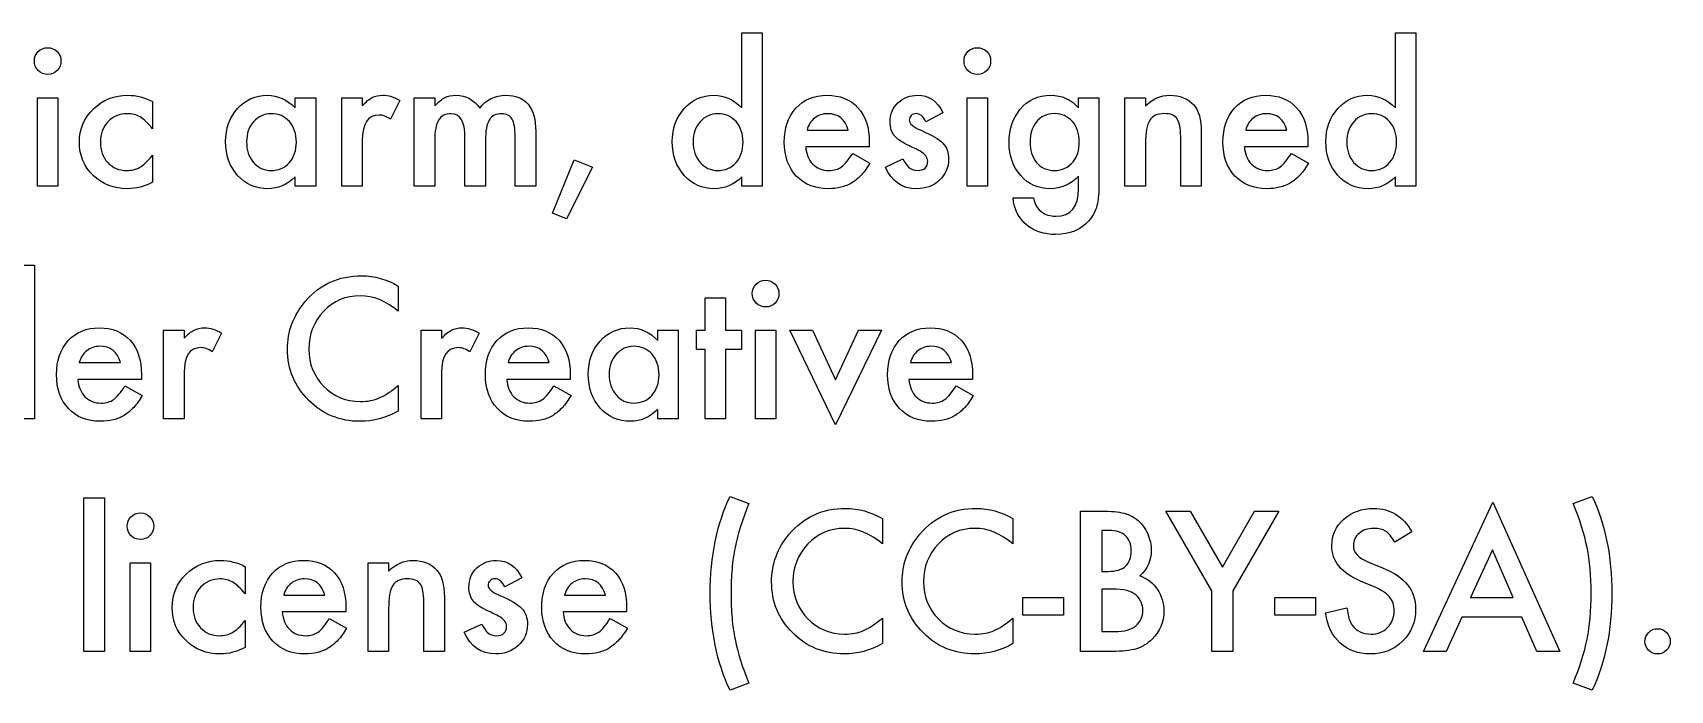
# Model space of a CAD drawing. Extents: x 38 to 923, y 6 to 515.
# Drawn here: x 782.5 to 923.1, y 458.1 to 514.6 of the extents above; entities that cross this region are included whole.
import ezdxf

# ---------------------------------------------------------------- set-up
doc = ezdxf.new("R2010")
doc.units = 0
doc.layers.add('MeArm1.0', color=7, linetype='CONTINUOUS')

msp = doc.modelspace()

# ---------------------------------------------------------------- linework, layer by layer
at = {"layer": 'MeArm1.0', "color": 7}
for points in [[(843.37122, 514.64172), (845.13684, 514.64172), (845.13684, 501.44641), (843.37122, 501.44641), (843.37122, 502.24329)], [(843.37122, 508.17297), (843.37122, 514.64172)], [(899.52747, 514.64172), (901.29309, 514.64172), (901.29309, 501.44641), (899.52747, 501.44641), (899.52747, 502.24329)], [(899.52747, 508.17297), (899.52747, 514.64172)], [(784.6134, 509.05579), (784.6134, 501.44641), (782.85559, 501.44641), (782.85559, 509.05579), (784.6134, 509.05579)], [(792.74622, 508.72766), (792.74622, 506.39172)], [(804.99622, 509.05579), (806.76184, 509.05579), (806.76184, 501.44641), (804.99622, 501.44641), (804.99622, 502.24329)], [(804.99622, 508.17297), (804.99622, 509.05579)], [(809.01184, 509.05579), (810.76965, 509.05579), (810.76965, 508.3761)], [(810.76965, 505.39172), (810.76965, 501.44641), (809.01184, 501.44641), (809.01184, 509.05579)], [(813.9884, 508.8136), (813.18372, 507.20422)], [(815.23059, 509.05579), (816.9884, 509.05579), (816.9884, 508.35266)], [(816.9884, 505.3761), (816.9884, 501.44641), (815.23059, 501.44641), (815.23059, 509.05579)], [(864.4884, 509.05579), (864.4884, 501.44641), (862.73059, 501.44641), (862.73059, 509.05579), (864.4884, 509.05579)], [(872.30092, 508.19641), (872.30092, 509.05579), (874.05874, 509.05579), (874.05874, 501.6261)], [(876.29309, 509.05579), (878.05872, 509.05579), (878.05872, 508.35266)], [(878.05872, 505.11829), (878.05872, 501.44641), (876.29309, 501.44641), (876.29309, 509.05579)], [(860.65247, 507.75891), (859.19934, 506.98547)], [(821.34778, 505.3761), (821.34778, 501.44641), (819.58215, 501.44641), (819.58215, 505.64954)], [(825.66809, 506.14954), (825.66809, 501.44641), (823.90247, 501.44641), (823.90247, 505.67297)], [(848.9804, 506.27454), (852.51165, 506.27454)], [(854.32434, 505.2511), (854.31634, 504.83704)], [(882.84778, 506.11047), (882.84778, 501.44641), (881.08215, 501.44641), (881.08215, 505.69641)], [(886.6679, 506.27454), (890.19915, 506.27454)], [(892.01184, 505.2511), (892.00384, 504.83704)], [(792.74622, 504.10266), (792.74622, 501.78235)], [(828.97278, 503.70422), (830.53528, 503.09485), (828.30872, 498.63391), (827.12122, 499.1261), (828.97278, 503.70422)], [(854.31653, 504.83704), (848.8634, 504.83704)], [(852.90247, 504.26672), (854.38684, 503.4386)], [(855.71497, 503.09485), (857.21497, 503.79016)], [(892.00403, 504.83704), (886.5509, 504.83704)], [(890.58997, 504.26672), (892.07434, 503.4386)], [(872.30092, 501.23547), (872.30092, 502.29797)], [(866.67592, 500.44641), (868.44155, 500.44641)], [(780.83997, 494.64172), (782.60559, 494.64172), (782.60559, 481.44641), (780.83997, 481.44641), (780.83997, 482.24329)], [(813.85559, 492.86047), (813.85559, 490.70422)], [(841.98059, 487.41516), (841.98059, 481.44641), (840.22278, 481.44641), (840.22278, 487.41516), (839.47278, 487.41516), (839.47278, 489.05579), (840.22278, 489.05579), (840.22278, 491.84485), (841.98059, 491.84485), (841.98059, 489.05579), (843.34778, 489.05579), (843.34778, 487.41516), (841.98059, 487.41516)], [(793.69934, 489.05579), (795.45715, 489.05579), (795.45715, 488.3761)], [(795.45715, 485.39172), (795.45715, 481.44641), (793.69934, 481.44641), (793.69934, 489.05579)], [(798.6759, 488.8136), (797.87122, 487.20422)], [(815.82434, 489.05579), (817.58215, 489.05579), (817.58215, 488.3761)], [(817.58215, 485.39172), (817.58215, 481.44641), (815.82434, 481.44641), (815.82434, 489.05579)], [(820.8009, 488.8136), (819.99622, 487.20422)], [(836.15247, 489.05579), (837.91809, 489.05579), (837.91809, 481.44641), (836.15247, 481.44641), (836.15247, 482.24329)], [(836.15247, 488.17297), (836.15247, 489.05579)], [(846.3009, 489.05579), (846.3009, 481.44641), (844.54309, 481.44641), (844.54309, 489.05579), (846.3009, 489.05579)], [(849.45715, 489.05579), (851.4259, 484.78235), (853.38684, 489.05579), (855.3634, 489.05579), (851.41028, 480.92297), (847.4884, 489.05579), (849.45715, 489.05579)], [(786.44915, 486.27454), (789.9804, 486.27454)], [(823.2929, 486.27454), (826.82415, 486.27454)], [(857.8554, 486.27454), (861.38665, 486.27454)], [(791.78528, 484.83704), (786.33215, 484.83704)], [(790.37122, 484.26672), (791.85559, 483.4386)], [(791.79309, 485.2511), (791.78509, 484.83704)], [(813.85559, 484.30579), (813.85559, 482.11047)], [(828.62903, 484.83704), (823.1759, 484.83704)], [(827.21497, 484.26672), (828.69934, 483.4386)], [(828.63684, 485.2511), (828.62884, 484.83704)], [(863.19153, 484.83704), (857.7384, 484.83704)], [(861.77747, 484.26672), (863.26184, 483.4386)], [(863.19934, 485.2511), (863.19134, 484.83704)], [(788.6134, 474.64172), (788.6134, 461.44641), (786.85559, 461.44641), (786.85559, 474.64172), (788.6134, 474.64172)], [(842.3634, 474.77454), (843.9884, 474.14954)], [(910.40247, 464.3761), (905.2384, 464.3761), (903.89465, 461.44641), (901.93372, 461.44641), (907.90247, 474.26672), (913.66028, 461.44641), (911.66809, 461.44641), (910.40247, 464.3761)], [(914.8009, 474.14954), (916.4259, 474.77454)], [(855.44934, 472.86047), (855.44934, 470.70422)], [(866.66809, 472.86047), (866.66809, 470.70422)], [(872.47278, 461.44641), (872.47278, 473.50891), (874.28528, 473.50891)], [(883.75403, 466.65735), (879.81653, 473.50891), (881.91028, 473.50891), (884.66809, 468.6886), (887.43372, 473.50891), (889.52747, 473.50891), (885.57434, 466.65735), (885.57434, 461.44641), (883.75403, 461.44641), (883.75403, 466.65735)], [(874.93372, 471.83704), (874.29309, 471.83704), (874.29309, 468.32922)], [(900.94934, 471.71204), (899.47278, 470.83704)], [(909.66028, 466.08704), (907.87122, 470.1886), (905.99622, 466.08704), (909.66028, 466.08704)], [(792.58215, 469.05579), (792.58215, 461.44641), (790.82434, 461.44641), (790.82434, 469.05579), (792.58215, 469.05579)], [(800.71497, 468.72766), (800.71497, 466.39172)], [(811.26184, 469.05579), (813.02747, 469.05579), (813.02747, 468.35266)], [(813.02747, 465.11829), (813.02747, 461.44641), (811.26184, 461.44641), (811.26184, 469.05579)], [(897.23059, 469.11047), (898.43372, 468.61829)], [(824.46497, 467.75891), (823.01184, 466.98547)], [(874.29309, 468.32922), (874.8634, 468.32922)], [(897.70715, 467.0011), (896.54309, 467.48547)], [(804.01165, 466.27454), (807.5429, 466.27454)], [(817.81653, 466.11047), (817.81653, 461.44641), (816.0509, 461.44641), (816.0509, 465.69641)], [(828.13665, 466.27454), (831.6679, 466.27454)], [(867.52747, 466.07922), (871.01184, 466.07922), (871.01184, 464.54797), (867.52747, 464.54797), (867.52747, 466.07922)], [(875.21497, 466.80579), (874.29309, 466.80579), (874.29309, 463.15735)], [(889.18372, 466.07922), (892.66809, 466.07922), (892.66809, 464.54797), (889.18372, 464.54797), (889.18372, 466.07922)], [(809.34778, 464.83704), (803.89465, 464.83704)], [(809.35559, 465.2511), (809.34759, 464.83704)], [(833.47278, 464.83704), (828.01965, 464.83704)], [(833.48059, 465.2511), (833.47259, 464.83704)], [(855.44934, 464.30579), (855.44934, 462.11047)], [(866.66809, 464.30579), (866.66809, 462.11047)], [(893.52747, 464.77454), (895.37122, 465.18079)], [(800.71497, 464.10266), (800.71497, 461.78235)], [(807.93372, 464.26672), (809.41809, 463.4386)], [(819.52747, 463.09485), (821.02747, 463.79016)], [(832.05872, 464.26672), (833.54309, 463.4386)], [(874.29309, 463.15735), (875.41809, 463.15735)], [(875.23059, 461.44641), (872.47278, 461.44641)], [(843.9884, 458.72766), (842.3634, 458.10266)], [(916.4259, 458.10266), (914.8009, 458.72766)]]:
    msp.add_lwpolyline(points, dxfattribs=at)
for points in [[(782.58997, 512.21985), (782.58996, 512.52713), (782.70194, 512.79275), (782.9259, 513.01672)], [(782.9259, 511.39954), (782.70194, 511.62348), (782.58996, 511.89692), (782.58997, 512.21985)], [(782.9259, 513.01672), (783.14986, 513.24067), (783.41809, 513.35265), (783.73059, 513.35266)], [(783.73059, 513.35266), (784.0483, 513.35265), (784.31913, 513.24067), (784.54309, 513.01672)], [(784.54309, 513.01672), (784.76705, 512.79796), (784.87903, 512.52973), (784.87903, 512.21204)], [(784.87903, 512.21204), (784.87903, 511.89432), (784.76705, 511.62348), (784.54309, 511.39954)], [(862.46497, 512.21985), (862.46496, 512.52713), (862.57694, 512.79275), (862.8009, 513.01672)], [(862.8009, 511.39954), (862.57694, 511.62348), (862.46496, 511.89692), (862.46497, 512.21985)], [(862.8009, 513.01672), (863.02486, 513.24067), (863.29309, 513.35265), (863.60559, 513.35266)], [(863.60559, 513.35266), (863.9233, 513.35265), (864.19413, 513.24067), (864.41809, 513.01672)], [(864.41809, 513.01672), (864.64205, 512.79796), (864.75403, 512.52973), (864.75403, 512.21204)], [(864.75403, 512.21204), (864.75403, 511.89432), (864.64205, 511.62348), (864.41809, 511.39954)], [(783.7384, 511.0636), (783.42069, 511.06359), (783.14986, 511.17557), (782.9259, 511.39954)], [(784.54309, 511.39954), (784.32434, 511.17557), (784.05611, 511.06359), (783.7384, 511.0636)], [(863.6134, 511.0636), (863.29569, 511.06359), (863.02486, 511.17557), (862.8009, 511.39954)], [(864.41809, 511.39954), (864.19934, 511.17557), (863.93111, 511.06359), (863.6134, 511.0636)], [(786.46497, 505.21985), (786.46497, 506.35526), (786.86601, 507.31359), (787.66809, 508.09485)], [(787.66809, 508.09485), (788.47017, 508.87609), (789.45455, 509.26672), (790.62122, 509.26672)], [(790.62122, 509.26672), (791.37121, 509.26672), (792.07954, 509.08703), (792.74622, 508.72766)], [(799.02747, 505.27454), (799.02747, 506.41516), (799.36861, 507.36568), (800.0509, 508.1261)], [(800.0509, 508.1261), (800.73319, 508.88651), (801.58736, 509.26672), (802.6134, 509.26672)], [(802.6134, 509.26672), (803.49881, 509.26672), (804.29308, 508.90213), (804.99622, 508.17297)], [(810.76965, 508.3761), (811.09257, 508.71463), (811.37902, 508.9464), (811.62903, 509.07141)], [(811.62903, 509.07141), (811.88423, 509.20161), (812.18632, 509.26672), (812.53528, 509.26672)], [(812.53528, 509.26672), (812.99881, 509.26672), (813.48319, 509.11567), (813.9884, 508.8136)], [(816.9884, 508.35266), (817.32694, 508.70682), (817.616, 508.9464), (817.85559, 509.07141)], [(817.85559, 509.07141), (818.1108, 509.20161), (818.43111, 509.26672), (818.81653, 509.26672)], [(818.81653, 509.26672), (819.6759, 509.26672), (820.35558, 508.89172), (820.85559, 508.14172)], [(820.85559, 508.14172), (821.40767, 508.89172), (822.15506, 509.26672), (823.09778, 509.26672)], [(823.09778, 509.26672), (824.81131, 509.26672), (825.66808, 508.22765), (825.66809, 506.14954)], [(837.40247, 505.27454), (837.40247, 506.40995), (837.74361, 507.35786), (838.4259, 508.11829)], [(838.4259, 508.11829), (839.10298, 508.8839), (839.95455, 509.26672), (840.98059, 509.26672)], [(840.98059, 509.26672), (841.87121, 509.26672), (842.66808, 508.90213), (843.37122, 508.17297)], [(847.02747, 505.24329), (847.02747, 506.44641), (847.3608, 507.42036), (848.02747, 508.16516)], [(848.02747, 508.16516), (848.69934, 508.89953), (849.58996, 509.26672), (850.69934, 509.26672)], [(850.69934, 509.26672), (851.81913, 509.26672), (852.70454, 508.90995), (853.35559, 508.19641)], [(853.35559, 508.19641), (854.00142, 507.48807), (854.32433, 506.5063), (854.32434, 505.2511)], [(856.1134, 506.97766), (856.1134, 507.63911), (856.33996, 508.18599), (856.79309, 508.61829)], [(856.79309, 508.61829), (857.25663, 509.05057), (857.81913, 509.26672), (858.48059, 509.26672)], [(858.48059, 509.26672), (859.45454, 509.26672), (860.1785, 508.76411), (860.65247, 507.75891)], [(866.33999, 505.20422), (866.33999, 506.31359), (866.64988, 507.2563), (867.26967, 508.03235)], [(867.26967, 508.03235), (867.93634, 508.85526), (868.81655, 509.26672), (869.9103, 509.26672)], [(869.9103, 509.26672), (870.86863, 509.26672), (871.6655, 508.90995), (872.30092, 508.19641)], [(878.05872, 508.35266), (878.6733, 508.96203), (879.366, 509.26672), (880.13684, 509.26672)], [(880.13684, 509.26672), (881.02225, 509.26672), (881.71236, 508.98807), (882.20715, 508.43079)], [(882.20715, 508.43079), (882.63423, 507.95682), (882.84777, 507.18338), (882.84778, 506.11047)], [(884.71497, 505.24329), (884.71497, 506.44641), (885.0483, 507.42036), (885.71497, 508.16516)], [(885.71497, 508.16516), (886.38684, 508.89953), (887.27746, 509.26672), (888.38684, 509.26672)], [(888.38684, 509.26672), (889.50663, 509.26672), (890.39204, 508.90995), (891.04309, 508.19641)], [(891.04309, 508.19641), (891.68892, 507.48807), (892.01183, 506.5063), (892.01184, 505.2511)], [(893.55872, 505.27454), (893.55872, 506.40995), (893.89986, 507.35786), (894.58215, 508.11829)], [(894.58215, 508.11829), (895.25923, 508.8839), (896.1108, 509.26672), (897.13684, 509.26672)], [(897.13684, 509.26672), (898.02746, 509.26672), (898.82433, 508.90213), (899.52747, 508.17297)], [(788.91809, 506.98547), (788.48059, 506.52193), (788.26184, 505.9412), (788.26184, 505.24329)], [(790.56653, 507.68079), (789.90507, 507.68078), (789.35559, 507.44901), (788.91809, 506.98547)], [(791.66809, 507.39954), (791.35559, 507.58703), (790.9884, 507.68078), (790.56653, 507.68079)], [(792.74622, 506.39172), (792.34517, 506.8813), (791.98579, 507.21724), (791.66809, 507.39954)], [(801.4259, 506.99329), (801.02486, 506.52974), (800.82434, 505.95682), (800.82434, 505.27454)], [(802.94153, 507.68079), (802.33736, 507.68078), (801.83215, 507.45161), (801.4259, 506.99329)], [(804.50403, 507.0011), (804.10298, 507.45422), (803.58215, 507.68078), (802.94153, 507.68079)], [(805.10559, 505.23547), (805.10558, 505.94901), (804.90506, 506.53755), (804.50403, 507.0011)], [(812.20715, 507.5636), (811.24882, 507.56359), (810.76965, 506.83963), (810.76965, 505.39172)], [(813.18372, 507.20422), (812.85038, 507.4438), (812.52486, 507.56359), (812.20715, 507.5636)], [(817.32434, 507.1261), (817.10038, 506.7563), (816.9884, 506.17297), (816.9884, 505.3761)], [(818.41028, 507.68079), (817.91548, 507.68078), (817.5535, 507.49588), (817.32434, 507.1261)], [(819.58215, 505.64954), (819.58215, 507.0037), (819.19152, 507.68078), (818.41028, 507.68079)], [(821.6759, 507.13391), (821.45715, 506.76932), (821.34777, 506.18339), (821.34778, 505.3761)], [(822.7384, 507.68079), (822.25402, 507.68078), (821.89985, 507.49849), (821.6759, 507.13391)], [(823.63684, 507.21985), (823.45454, 507.52713), (823.15506, 507.68078), (822.7384, 507.68079)], [(823.90247, 505.67297), (823.90246, 506.40214), (823.81387, 506.91776), (823.63684, 507.21985)], [(839.8009, 506.99329), (839.39986, 506.52974), (839.19934, 505.95682), (839.19934, 505.27454)], [(841.31653, 507.68079), (840.71236, 507.68078), (840.20715, 507.45161), (839.8009, 506.99329)], [(842.87903, 507.0011), (842.47798, 507.45422), (841.95715, 507.68078), (841.31653, 507.68079)], [(843.48059, 505.23547), (843.48058, 505.94901), (843.28006, 506.53755), (842.87903, 507.0011)], [(849.2304, 506.86047), (849.12102, 506.68859), (849.03769, 506.49328), (848.9804, 506.27454)], [(849.62103, 507.29797), (849.46998, 507.17818), (849.33977, 507.03234), (849.2304, 506.86047)], [(850.13665, 507.57922), (849.94915, 507.51672), (849.77727, 507.42297), (849.62103, 507.29797)], [(850.73821, 507.68079), (850.52467, 507.68078), (850.32415, 507.64689), (850.13665, 507.57922)], [(852.51165, 506.27454), (852.26685, 507.21203), (851.67571, 507.68078), (850.73821, 507.68079)], [(856.51184, 505.7511), (856.24621, 506.0688), (856.1134, 506.47766), (856.1134, 506.97766)], [(857.93372, 507.52454), (857.81913, 507.42036), (857.76184, 507.28495), (857.76184, 507.11829)], [(857.76184, 507.11829), (857.76184, 506.82661), (858.10038, 506.53755), (858.77747, 506.2511)], [(858.34778, 507.6886), (858.18632, 507.68859), (858.0483, 507.6339), (857.93372, 507.52454)], [(859.19934, 506.98547), (858.97017, 507.45422), (858.68632, 507.68859), (858.34778, 507.6886)], [(868.6603, 506.94641), (868.31134, 506.5037), (868.13686, 505.93078), (868.13686, 505.22766)], [(870.23842, 507.6886), (869.57175, 507.68859), (869.04571, 507.4412), (868.6603, 506.94641)], [(871.77749, 507.00891), (871.37644, 507.46203), (870.86342, 507.68859), (870.23842, 507.6886)], [(872.37124, 505.23547), (872.37123, 505.97505), (872.17331, 506.5662), (871.77749, 507.00891)], [(878.41809, 507.11047), (878.1785, 506.73026), (878.05871, 506.0662), (878.05872, 505.11829)], [(879.66028, 507.6886), (879.07694, 507.68859), (878.66288, 507.49588), (878.41809, 507.11047)], [(880.76965, 507.2511), (880.56652, 507.54276), (880.19673, 507.68859), (879.66028, 507.6886)], [(881.08215, 505.69641), (881.08215, 506.44641), (880.97798, 506.96463), (880.76965, 507.2511)], [(886.9179, 506.86047), (886.80852, 506.68859), (886.72519, 506.49328), (886.6679, 506.27454)], [(887.30853, 507.29797), (887.15748, 507.17818), (887.02727, 507.03234), (886.9179, 506.86047)], [(887.82415, 507.57922), (887.63665, 507.51672), (887.46477, 507.42297), (887.30853, 507.29797)], [(888.42571, 507.68079), (888.21217, 507.68078), (888.01165, 507.64689), (887.82415, 507.57922)], [(890.19915, 506.27454), (889.95435, 507.21203), (889.36321, 507.68078), (888.42571, 507.68079)], [(895.95715, 506.99329), (895.55611, 506.52974), (895.35559, 505.95682), (895.35559, 505.27454)], [(897.47278, 507.68079), (896.86861, 507.68078), (896.3634, 507.45161), (895.95715, 506.99329)], [(899.03528, 507.0011), (898.63423, 507.45422), (898.1134, 507.68078), (897.47278, 507.68079)], [(899.63684, 505.23547), (899.63683, 505.94901), (899.43631, 506.53755), (899.03528, 507.0011)], [(787.65247, 502.36829), (786.8608, 503.13391), (786.46497, 504.08443), (786.46497, 505.21985)], [(788.26184, 505.24329), (788.26184, 504.52974), (788.47278, 503.9438), (788.89465, 503.48547)], [(800.0509, 502.36829), (799.36861, 503.14433), (799.02747, 504.11308), (799.02747, 505.27454)], [(800.82434, 505.27454), (800.82434, 504.54537), (801.01965, 503.95162), (801.41028, 503.49329)], [(804.50403, 503.46985), (804.90506, 503.93339), (805.10558, 504.52193), (805.10559, 505.23547)], [(838.4259, 502.36829), (837.74361, 503.14433), (837.40247, 504.11308), (837.40247, 505.27454)], [(839.19934, 505.27454), (839.19934, 504.54537), (839.39465, 503.95162), (839.78528, 503.49329)], [(842.87903, 503.46985), (843.28006, 503.93339), (843.48058, 504.52193), (843.48059, 505.23547)], [(848.05872, 502.32141), (847.37121, 503.05578), (847.02747, 504.02974), (847.02747, 505.24329)], [(857.58997, 505.0011), (857.07955, 505.25109), (856.72017, 505.50109), (856.51184, 505.7511)], [(858.77747, 506.2511), (859.70975, 505.85005), (860.33736, 505.48026), (860.66028, 505.14172)], [(860.66028, 505.14172), (860.98319, 504.80318), (861.14465, 504.34745), (861.14465, 503.77454)], [(867.33999, 502.35266), (866.67332, 503.11308), (866.33999, 504.0636), (866.33999, 505.20422)], [(868.13686, 505.22766), (868.13686, 504.53495), (868.31134, 503.96724), (868.6603, 503.52454)], [(871.83217, 503.53235), (872.19154, 503.97505), (872.37123, 504.54276), (872.37124, 505.23547)], [(885.74622, 502.32141), (885.05871, 503.05578), (884.71497, 504.02974), (884.71497, 505.24329)], [(894.58215, 502.36829), (893.89986, 503.14433), (893.55872, 504.11308), (893.55872, 505.27454)], [(895.35559, 505.27454), (895.35559, 504.54537), (895.5509, 503.95162), (895.94153, 503.49329)], [(899.03528, 503.46985), (899.43631, 503.93339), (899.63683, 504.52193), (899.63684, 505.23547)], [(791.64465, 503.07141), (791.95715, 503.24849), (792.32433, 503.59224), (792.74622, 504.10266)], [(848.8634, 504.83704), (848.9103, 504.21203), (849.1134, 503.71464), (849.47278, 503.34485)], [(851.94153, 503.11047), (852.22277, 503.31881), (852.54308, 503.70422), (852.90247, 504.26672)], [(857.21497, 503.79016), (857.4233, 503.42558), (857.58215, 503.19381), (857.69153, 503.09485)], [(858.12903, 504.74329), (857.95194, 504.82659), (857.77225, 504.91255), (857.58997, 505.0011)], [(858.66028, 504.48547), (858.48319, 504.57397), (858.30611, 504.65995), (858.12903, 504.74329)], [(859.34778, 503.61047), (859.34777, 503.92297), (859.11861, 504.21464), (858.66028, 504.48547)], [(861.14465, 503.77454), (861.14465, 503.04016), (860.87381, 502.42558), (860.33215, 501.93079)], [(886.5509, 504.83704), (886.5978, 504.21203), (886.8009, 503.71464), (887.16028, 503.34485)], [(889.62903, 503.11047), (889.91027, 503.31881), (890.23058, 503.70422), (890.58997, 504.26672)], [(790.60559, 501.22766), (789.4285, 501.22766), (788.44413, 501.60787), (787.65247, 502.36829)], [(788.89465, 503.48547), (789.32173, 503.02714), (789.866, 502.79797), (790.52747, 502.79797)], [(790.52747, 502.79797), (790.94934, 502.79797), (791.32173, 502.88907), (791.64465, 503.07141)], [(802.66028, 501.22766), (801.60819, 501.22766), (800.7384, 501.60787), (800.0509, 502.36829)], [(801.41028, 503.49329), (801.81132, 503.02974), (802.31652, 502.79797), (802.9259, 502.79797)], [(802.9259, 502.79797), (803.57694, 502.79797), (804.10298, 503.02193), (804.50403, 503.46985)], [(841.01965, 501.22766), (839.97798, 501.22766), (839.1134, 501.60787), (838.4259, 502.36829)], [(839.78528, 503.49329), (840.18632, 503.02974), (840.69152, 502.79797), (841.3009, 502.79797)], [(841.3009, 502.79797), (841.95194, 502.79797), (842.47798, 503.02193), (842.87903, 503.46985)], [(850.79309, 501.22766), (849.65767, 501.22766), (848.74621, 501.59224), (848.05872, 502.32141)], [(849.47278, 503.34485), (849.83215, 502.98026), (850.29309, 502.79797), (850.85559, 502.79797)], [(850.85559, 502.79797), (851.29309, 502.79797), (851.65506, 502.90214), (851.94153, 503.11047)], [(853.66028, 502.43079), (853.40506, 502.15474), (853.13163, 501.92558), (852.83997, 501.74329)], [(854.38684, 503.4386), (854.15767, 503.04797), (853.91548, 502.71203), (853.66028, 502.43079)], [(858.4259, 501.22766), (857.14986, 501.22766), (856.24621, 501.85006), (855.71497, 503.09485)], [(857.69153, 503.09485), (857.90507, 502.89693), (858.16028, 502.79797), (858.45715, 502.79797)], [(858.45715, 502.79797), (859.0509, 502.79797), (859.34777, 503.06881), (859.34778, 503.61047)], [(869.88686, 501.22766), (868.8504, 501.22766), (868.00144, 501.60266), (867.33999, 502.35266)], [(868.6603, 503.52454), (869.0405, 503.04016), (869.56654, 502.79797), (870.23842, 502.79797)], [(872.30092, 502.29797), (871.603, 501.58443), (870.79831, 501.22766), (869.88686, 501.22766)], [(870.23842, 502.79797), (870.91029, 502.79797), (871.44154, 503.04276), (871.83217, 503.53235)], [(888.48059, 501.22766), (887.34517, 501.22766), (886.43371, 501.59224), (885.74622, 502.32141)], [(887.16028, 503.34485), (887.51965, 502.98026), (887.98059, 502.79797), (888.54309, 502.79797)], [(888.54309, 502.79797), (888.98059, 502.79797), (889.34256, 502.90214), (889.62903, 503.11047)], [(891.34778, 502.43079), (891.09256, 502.15474), (890.81913, 501.92558), (890.52747, 501.74329)], [(892.07434, 503.4386), (891.84517, 503.04797), (891.60298, 502.71203), (891.34778, 502.43079)], [(897.1759, 501.22766), (896.13423, 501.22766), (895.26965, 501.60787), (894.58215, 502.36829)], [(895.94153, 503.49329), (896.34257, 503.02974), (896.84777, 502.79797), (897.45715, 502.79797)], [(897.45715, 502.79797), (898.10819, 502.79797), (898.63423, 503.02193), (899.03528, 503.46985)], [(792.74622, 501.78235), (792.03267, 501.41256), (791.31913, 501.22766), (790.60559, 501.22766)], [(804.99622, 502.24329), (804.27225, 501.5662), (803.49361, 501.22766), (802.66028, 501.22766)], [(843.37122, 502.24329), (842.6785, 501.5662), (841.89465, 501.22766), (841.01965, 501.22766)], [(851.89465, 501.35266), (851.55611, 501.26936), (851.18892, 501.22766), (850.79309, 501.22766)], [(852.83997, 501.74329), (852.54829, 501.5662), (852.23319, 501.43599), (851.89465, 501.35266)], [(860.33215, 501.93079), (859.80611, 501.46204), (859.17069, 501.22766), (858.4259, 501.22766)], [(870.37124, 498.86829), (871.65769, 498.86829), (872.30092, 499.65735), (872.30092, 501.23547)], [(874.05872, 501.6261), (874.05871, 501.26672), (874.04572, 500.95162), (874.01962, 500.68079)], [(889.58215, 501.35266), (889.24361, 501.26936), (888.87642, 501.22766), (888.48059, 501.22766)], [(890.52747, 501.74329), (890.23579, 501.5662), (889.92069, 501.43599), (889.58215, 501.35266)], [(899.52747, 502.24329), (898.83475, 501.5662), (898.0509, 501.22766), (897.1759, 501.22766)], [(867.8478, 498.11047), (867.17071, 498.67298), (866.78009, 499.45162), (866.67592, 500.44641)], [(868.44155, 500.44641), (868.50925, 500.07141), (868.62123, 499.78235), (868.77749, 499.57922)], [(868.77749, 499.57922), (869.14207, 499.10527), (869.67332, 498.86829), (870.37124, 498.86829)], [(873.92592, 499.95422), (873.80092, 499.38131), (873.55612, 498.88912), (873.19155, 498.47766)], [(874.01962, 500.68079), (873.99882, 500.40475), (873.96752, 500.16256), (873.92592, 499.95422)], [(870.35561, 497.29016), (869.33998, 497.29017), (868.50405, 497.5636), (867.8478, 498.11047)], [(873.19155, 498.47766), (872.50404, 497.686), (871.55873, 497.29017), (870.35561, 497.29016)], [(805.8634, 491.53235), (807.1134, 493.0063), (808.73059, 493.74327), (810.71497, 493.74329)], [(810.71497, 493.74329), (811.79829, 493.74327), (812.84516, 493.449), (813.85559, 492.86047)], [(844.27747, 492.21985), (844.27746, 492.52713), (844.38944, 492.79275), (844.6134, 493.01672)], [(844.6134, 493.01672), (844.83736, 493.24067), (845.10559, 493.35265), (845.41809, 493.35266)], [(845.41809, 493.35266), (845.7358, 493.35265), (846.00663, 493.24067), (846.23059, 493.01672)], [(846.23059, 493.01672), (846.45455, 492.79796), (846.56653, 492.52973), (846.56653, 492.21204)], [(804.33997, 487.42297), (804.33996, 488.95942), (804.84778, 490.32921), (805.8634, 491.53235)], [(810.58997, 492.02454), (809.35038, 492.02453), (808.30611, 491.57921), (807.45715, 490.6886)], [(813.85559, 490.70422), (812.8035, 491.58442), (811.71496, 492.02453), (810.58997, 492.02454)], [(844.6134, 491.39954), (844.38944, 491.62348), (844.27746, 491.89692), (844.27747, 492.21985)], [(845.4259, 491.0636), (845.10819, 491.06359), (844.83736, 491.17557), (844.6134, 491.39954)], [(846.23059, 491.39954), (846.01184, 491.17557), (845.74361, 491.06359), (845.4259, 491.0636)], [(846.56653, 492.21204), (846.56653, 491.89432), (846.45455, 491.62348), (846.23059, 491.39954)], [(807.45715, 490.6886), (806.60298, 489.80317), (806.1759, 488.71984), (806.1759, 487.4386)], [(785.49622, 488.16516), (786.16809, 488.89953), (787.05871, 489.26672), (788.16809, 489.26672)], [(788.16809, 489.26672), (789.28788, 489.26672), (790.17329, 488.90995), (790.82434, 488.19641)], [(795.45715, 488.3761), (795.78007, 488.71463), (796.06652, 488.9464), (796.31653, 489.07141)], [(796.31653, 489.07141), (796.57173, 489.20161), (796.87382, 489.26672), (797.22278, 489.26672)], [(797.22278, 489.26672), (797.68631, 489.26672), (798.17069, 489.11567), (798.6759, 488.8136)], [(817.58215, 488.3761), (817.90507, 488.71463), (818.19152, 488.9464), (818.44153, 489.07141)], [(818.44153, 489.07141), (818.69673, 489.20161), (818.99882, 489.26672), (819.34778, 489.26672)], [(819.34778, 489.26672), (819.81131, 489.26672), (820.29569, 489.11567), (820.8009, 488.8136)], [(822.33997, 488.16516), (823.01184, 488.89953), (823.90246, 489.26672), (825.01184, 489.26672)], [(825.01184, 489.26672), (826.13163, 489.26672), (827.01704, 488.90995), (827.66809, 488.19641)], [(831.20715, 488.1261), (831.88944, 488.88651), (832.74361, 489.26672), (833.76965, 489.26672)], [(833.76965, 489.26672), (834.65506, 489.26672), (835.44933, 488.90213), (836.15247, 488.17297)], [(856.90247, 488.16516), (857.57434, 488.89953), (858.46496, 489.26672), (859.57434, 489.26672)], [(859.57434, 489.26672), (860.69413, 489.26672), (861.57954, 488.90995), (862.23059, 488.19641)], [(784.49622, 485.24329), (784.49622, 486.44641), (784.82955, 487.42036), (785.49622, 488.16516)], [(786.69915, 486.86047), (786.58977, 486.68859), (786.50644, 486.49328), (786.44915, 486.27454)], [(787.08978, 487.29797), (786.93873, 487.17818), (786.80852, 487.03234), (786.69915, 486.86047)], [(787.6054, 487.57922), (787.4179, 487.51672), (787.24602, 487.42297), (787.08978, 487.29797)], [(788.20696, 487.68079), (787.99342, 487.68078), (787.7929, 487.64689), (787.6054, 487.57922)], [(789.9804, 486.27454), (789.7356, 487.21203), (789.14446, 487.68078), (788.20696, 487.68079)], [(790.82434, 488.19641), (791.47017, 487.48807), (791.79308, 486.5063), (791.79309, 485.2511)], [(796.89465, 487.5636), (795.93632, 487.56359), (795.45715, 486.83963), (795.45715, 485.39172)], [(797.87122, 487.20422), (797.53788, 487.4438), (797.21236, 487.56359), (796.89465, 487.5636)], [(806.16028, 483.03235), (804.94674, 484.24589), (804.33996, 485.70943), (804.33997, 487.42297)], [(806.1759, 487.4386), (806.1759, 486.17297), (806.60298, 485.10526), (807.45715, 484.23547)], [(819.01965, 487.5636), (818.06132, 487.56359), (817.58215, 486.83963), (817.58215, 485.39172)], [(819.99622, 487.20422), (819.66288, 487.4438), (819.33736, 487.56359), (819.01965, 487.5636)], [(821.33997, 485.24329), (821.33997, 486.44641), (821.6733, 487.42036), (822.33997, 488.16516)], [(823.5429, 486.86047), (823.43352, 486.68859), (823.35019, 486.49328), (823.2929, 486.27454)], [(823.93353, 487.29797), (823.78248, 487.17818), (823.65227, 487.03234), (823.5429, 486.86047)], [(824.44915, 487.57922), (824.26165, 487.51672), (824.08977, 487.42297), (823.93353, 487.29797)], [(825.05071, 487.68079), (824.83717, 487.68078), (824.63665, 487.64689), (824.44915, 487.57922)], [(826.82415, 486.27454), (826.57935, 487.21203), (825.98821, 487.68078), (825.05071, 487.68079)], [(827.66809, 488.19641), (828.31392, 487.48807), (828.63683, 486.5063), (828.63684, 485.2511)], [(830.18372, 485.27454), (830.18372, 486.41516), (830.52486, 487.36568), (831.20715, 488.1261)], [(832.58215, 486.99329), (832.18111, 486.52974), (831.98059, 485.95682), (831.98059, 485.27454)], [(834.09778, 487.68079), (833.49361, 487.68078), (832.9884, 487.45161), (832.58215, 486.99329)], [(835.66028, 487.0011), (835.25923, 487.45422), (834.7384, 487.68078), (834.09778, 487.68079)], [(836.26184, 485.23547), (836.26183, 485.94901), (836.06131, 486.53755), (835.66028, 487.0011)], [(855.90247, 485.24329), (855.90247, 486.44641), (856.2358, 487.42036), (856.90247, 488.16516)], [(858.1054, 486.86047), (857.99602, 486.68859), (857.91269, 486.49328), (857.8554, 486.27454)], [(858.49603, 487.29797), (858.34498, 487.17818), (858.21477, 487.03234), (858.1054, 486.86047)], [(859.01165, 487.57922), (858.82415, 487.51672), (858.65227, 487.42297), (858.49603, 487.29797)], [(859.61321, 487.68079), (859.39967, 487.68078), (859.19915, 487.64689), (859.01165, 487.57922)], [(861.38665, 486.27454), (861.14185, 487.21203), (860.55071, 487.68078), (859.61321, 487.68079)], [(862.23059, 488.19641), (862.87642, 487.48807), (863.19933, 486.5063), (863.19934, 485.2511)], [(785.52747, 482.32141), (784.83996, 483.05578), (784.49622, 484.02974), (784.49622, 485.24329)], [(786.33215, 484.83704), (786.37905, 484.21203), (786.58215, 483.71464), (786.94153, 483.34485)], [(789.41028, 483.11047), (789.69152, 483.31881), (790.01183, 483.70422), (790.37122, 484.26672)], [(807.45715, 484.23547), (808.31132, 483.36568), (809.35819, 482.93078), (810.59778, 482.93079)], [(813.00403, 483.66516), (813.27485, 483.84224), (813.55871, 484.05578), (813.85559, 484.30579)], [(822.37122, 482.32141), (821.68371, 483.05578), (821.33997, 484.02974), (821.33997, 485.24329)], [(823.1759, 484.83704), (823.2228, 484.21203), (823.4259, 483.71464), (823.78528, 483.34485)], [(826.25403, 483.11047), (826.53527, 483.31881), (826.85558, 483.70422), (827.21497, 484.26672)], [(831.20715, 482.36829), (830.52486, 483.14433), (830.18372, 484.11308), (830.18372, 485.27454)], [(831.98059, 485.27454), (831.98059, 484.54537), (832.1759, 483.95162), (832.56653, 483.49329)], [(835.66028, 483.46985), (836.06131, 483.93339), (836.26183, 484.52193), (836.26184, 485.23547)], [(856.93372, 482.32141), (856.24621, 483.05578), (855.90247, 484.02974), (855.90247, 485.24329)], [(857.7384, 484.83704), (857.7853, 484.21203), (857.9884, 483.71464), (858.34778, 483.34485)], [(860.81653, 483.11047), (861.09777, 483.31881), (861.41808, 483.70422), (861.77747, 484.26672)], [(786.94153, 483.34485), (787.3009, 482.98026), (787.76184, 482.79797), (788.32434, 482.79797)], [(788.32434, 482.79797), (788.76184, 482.79797), (789.12381, 482.90214), (789.41028, 483.11047)], [(791.85559, 483.4386), (791.62642, 483.04797), (791.38423, 482.71203), (791.12903, 482.43079)], [(810.57434, 481.22766), (808.85038, 481.22766), (807.37902, 481.82922), (806.16028, 483.03235)], [(810.59778, 482.93079), (811.2384, 482.93078), (811.78267, 483.03495), (812.23059, 483.24329)], [(812.23059, 483.24329), (812.48058, 483.34745), (812.73839, 483.48808), (813.00403, 483.66516)], [(823.78528, 483.34485), (824.14465, 482.98026), (824.60559, 482.79797), (825.16809, 482.79797)], [(825.16809, 482.79797), (825.60559, 482.79797), (825.96756, 482.90214), (826.25403, 483.11047)], [(828.69934, 483.4386), (828.47017, 483.04797), (828.22798, 482.71203), (827.97278, 482.43079)], [(832.56653, 483.49329), (832.96757, 483.02974), (833.47277, 482.79797), (834.08215, 482.79797)], [(834.08215, 482.79797), (834.73319, 482.79797), (835.25923, 483.02193), (835.66028, 483.46985)], [(858.34778, 483.34485), (858.70715, 482.98026), (859.16809, 482.79797), (859.73059, 482.79797)], [(859.73059, 482.79797), (860.16809, 482.79797), (860.53006, 482.90214), (860.81653, 483.11047)], [(863.26184, 483.4386), (863.03267, 483.04797), (862.79048, 482.71203), (862.53528, 482.43079)], [(788.26184, 481.22766), (787.12642, 481.22766), (786.21496, 481.59224), (785.52747, 482.32141)], [(789.3634, 481.35266), (789.02486, 481.26936), (788.65767, 481.22766), (788.26184, 481.22766)], [(790.30872, 481.74329), (790.01704, 481.5662), (789.70194, 481.43599), (789.3634, 481.35266)], [(791.12903, 482.43079), (790.87381, 482.15474), (790.60038, 481.92558), (790.30872, 481.74329)], [(813.85559, 482.11047), (812.81391, 481.52193), (811.72017, 481.22766), (810.57434, 481.22766)], [(825.10559, 481.22766), (823.97017, 481.22766), (823.05871, 481.59224), (822.37122, 482.32141)], [(826.20715, 481.35266), (825.86861, 481.26936), (825.50142, 481.22766), (825.10559, 481.22766)], [(827.15247, 481.74329), (826.86079, 481.5662), (826.54569, 481.43599), (826.20715, 481.35266)], [(827.97278, 482.43079), (827.71756, 482.15474), (827.44413, 481.92558), (827.15247, 481.74329)], [(833.81653, 481.22766), (832.76444, 481.22766), (831.89465, 481.60787), (831.20715, 482.36829)], [(836.15247, 482.24329), (835.4285, 481.5662), (834.64986, 481.22766), (833.81653, 481.22766)], [(859.66809, 481.22766), (858.53267, 481.22766), (857.62121, 481.59224), (856.93372, 482.32141)], [(860.76965, 481.35266), (860.43111, 481.26936), (860.06392, 481.22766), (859.66809, 481.22766)], [(861.71497, 481.74329), (861.42329, 481.5662), (861.10819, 481.43599), (860.76965, 481.35266)], [(862.53528, 482.43079), (862.28006, 482.15474), (862.00663, 481.92558), (861.71497, 481.74329)], [(840.66028, 466.4386), (840.66028, 469.61567), (841.22798, 472.39432), (842.3634, 474.77454)], [(843.9884, 474.14954), (843.42069, 472.79015), (843.02225, 471.53494), (842.79309, 470.38391)], [(915.99622, 470.38391), (915.76705, 471.53494), (915.36861, 472.79015), (914.8009, 474.14954)], [(916.4259, 474.77454), (917.56132, 472.39432), (918.12902, 469.61567), (918.12903, 466.4386)], [(790.55872, 472.21985), (790.55871, 472.52713), (790.67069, 472.79275), (790.89465, 473.01672)], [(790.89465, 473.01672), (791.11861, 473.24067), (791.38684, 473.35265), (791.69934, 473.35266)], [(791.69934, 473.35266), (792.01705, 473.35265), (792.28788, 473.24067), (792.51184, 473.01672)], [(792.51184, 473.01672), (792.7358, 472.79796), (792.84778, 472.52973), (792.84778, 472.21204)], [(847.45715, 471.53235), (848.70715, 473.0063), (850.32434, 473.74327), (852.30872, 473.74329)], [(852.30872, 473.74329), (853.39204, 473.74327), (854.43891, 473.449), (855.44934, 472.86047)], [(858.6759, 471.53235), (859.9259, 473.0063), (861.54309, 473.74327), (863.52747, 473.74329)], [(863.52747, 473.74329), (864.61079, 473.74327), (865.65766, 473.449), (866.66809, 472.86047)], [(874.28528, 473.50891), (875.09257, 473.5089), (875.73579, 473.44641), (876.21497, 473.32141)], [(876.21497, 473.32141), (876.69934, 473.1964), (877.10819, 472.98546), (877.44153, 472.6886)], [(894.06653, 470.54797), (894.06653, 471.45421), (894.41288, 472.21203), (895.10559, 472.82141)], [(895.10559, 472.82141), (895.7983, 473.43598), (896.66027, 473.74327), (897.69153, 473.74329)], [(897.69153, 473.74329), (899.08215, 473.74327), (900.16808, 473.06619), (900.94934, 471.71204)], [(790.89465, 471.39954), (790.67069, 471.62348), (790.55871, 471.89692), (790.55872, 472.21985)], [(791.70715, 471.0636), (791.38944, 471.06359), (791.11861, 471.17557), (790.89465, 471.39954)], [(792.51184, 471.39954), (792.29309, 471.17557), (792.02486, 471.06359), (791.70715, 471.0636)], [(792.84778, 472.21204), (792.84778, 471.89432), (792.7358, 471.62348), (792.51184, 471.39954)], [(845.93372, 467.42297), (845.93371, 468.95942), (846.44153, 470.32921), (847.45715, 471.53235)], [(852.18372, 472.02454), (850.94413, 472.02453), (849.89986, 471.57921), (849.0509, 470.6886)], [(855.44934, 470.70422), (854.39725, 471.58442), (853.30871, 472.02453), (852.18372, 472.02454)], [(857.15247, 467.42297), (857.15246, 468.95942), (857.66028, 470.32921), (858.6759, 471.53235)], [(863.40247, 472.02454), (862.16288, 472.02453), (861.11861, 471.57921), (860.26965, 470.6886)], [(866.66809, 470.70422), (865.616, 471.58442), (864.52746, 472.02453), (863.40247, 472.02454)], [(876.33997, 471.39172), (876.01704, 471.68859), (875.54829, 471.83703), (874.93372, 471.83704)], [(876.82434, 470.10266), (876.82434, 470.67036), (876.66288, 471.10005), (876.33997, 471.39172)], [(877.44153, 472.6886), (877.78006, 472.3813), (878.04829, 471.99848), (878.24622, 471.54016)], [(878.24622, 471.54016), (878.44933, 471.07661), (878.5509, 470.60786), (878.5509, 470.13391)], [(896.41809, 471.59485), (896.08475, 471.31359), (895.91809, 470.95942), (895.91809, 470.53235)], [(897.6759, 472.02454), (897.17069, 472.02453), (896.75142, 471.8813), (896.41809, 471.59485)], [(898.68372, 471.77454), (898.42329, 471.94119), (898.08736, 472.02453), (897.6759, 472.02454)], [(899.47278, 470.83704), (899.19673, 471.31619), (898.93371, 471.62869), (898.68372, 471.77454)], [(842.79309, 470.38391), (842.6785, 469.80057), (842.59257, 469.18599), (842.53528, 468.54016)], [(849.0509, 470.6886), (848.19673, 469.80317), (847.76965, 468.71984), (847.76965, 467.4386)], [(860.26965, 470.6886), (859.41548, 469.80317), (858.9884, 468.71984), (858.9884, 467.4386)], [(876.34778, 468.77454), (876.66548, 469.07661), (876.82434, 469.51932), (876.82434, 470.10266)], [(878.5509, 470.13391), (878.5509, 469.26932), (878.22017, 468.53755), (877.55872, 467.9386)], [(896.54309, 467.48547), (894.89205, 468.18338), (894.06653, 469.20422), (894.06653, 470.54797)], [(895.91809, 470.53235), (895.91809, 469.9438), (896.35559, 469.46984), (897.23059, 469.11047)], [(916.34778, 466.4386), (916.34778, 467.91776), (916.23059, 469.23286), (915.99622, 470.38391)], [(795.63684, 468.09485), (796.43892, 468.87609), (797.4233, 469.26672), (798.58997, 469.26672)], [(798.58997, 469.26672), (799.33996, 469.26672), (800.04829, 469.08703), (800.71497, 468.72766)], [(803.05872, 468.16516), (803.73059, 468.89953), (804.62121, 469.26672), (805.73059, 469.26672)], [(805.73059, 469.26672), (806.85038, 469.26672), (807.73579, 468.90995), (808.38684, 468.19641)], [(813.02747, 468.35266), (813.64205, 468.96203), (814.33475, 469.26672), (815.10559, 469.26672)], [(815.10559, 469.26672), (815.991, 469.26672), (816.68111, 468.98807), (817.1759, 468.43079)], [(819.9259, 466.97766), (819.9259, 467.63911), (820.15246, 468.18599), (820.60559, 468.61829)], [(820.60559, 468.61829), (821.06913, 469.05057), (821.63163, 469.26672), (822.29309, 469.26672)], [(822.29309, 469.26672), (823.26704, 469.26672), (823.991, 468.76411), (824.46497, 467.75891)], [(827.18372, 468.16516), (827.85559, 468.89953), (828.74621, 469.26672), (829.85559, 469.26672)], [(829.85559, 469.26672), (830.97538, 469.26672), (831.86079, 468.90995), (832.51184, 468.19641)], [(842.53528, 468.54016), (842.47798, 467.89953), (842.44938, 467.19901), (842.44938, 466.4386)], [(874.8634, 468.32922), (875.54048, 468.32922), (876.03527, 468.47765), (876.34778, 468.77454)], [(898.43372, 468.61829), (899.41288, 468.22245), (900.12902, 467.73807), (900.58215, 467.16516)], [(794.43372, 465.21985), (794.43372, 466.35526), (794.83476, 467.31359), (795.63684, 468.09485)], [(798.53528, 467.68079), (797.87382, 467.68078), (797.32434, 467.44901), (796.88684, 466.98547)], [(799.63684, 467.39954), (799.32434, 467.58703), (798.95715, 467.68078), (798.53528, 467.68079)], [(800.71497, 466.39172), (800.31392, 466.8813), (799.95454, 467.21724), (799.63684, 467.39954)], [(802.05872, 465.24329), (802.05872, 466.44641), (802.39205, 467.42036), (803.05872, 468.16516)], [(804.65228, 467.29797), (804.50123, 467.17818), (804.37102, 467.03234), (804.26165, 466.86047)], [(805.1679, 467.57922), (804.9804, 467.51672), (804.80852, 467.42297), (804.65228, 467.29797)], [(805.76946, 467.68079), (805.55592, 467.68078), (805.3554, 467.64689), (805.1679, 467.57922)], [(807.5429, 466.27454), (807.2981, 467.21203), (806.70696, 467.68078), (805.76946, 467.68079)], [(808.38684, 468.19641), (809.03267, 467.48807), (809.35558, 466.5063), (809.35559, 465.2511)], [(813.38684, 467.11047), (813.14725, 466.73026), (813.02746, 466.0662), (813.02747, 465.11829)], [(814.62903, 467.6886), (814.04569, 467.68859), (813.63163, 467.49588), (813.38684, 467.11047)], [(815.7384, 467.2511), (815.53527, 467.54276), (815.16548, 467.68859), (814.62903, 467.6886)], [(816.0509, 465.69641), (816.0509, 466.44641), (815.94673, 466.96463), (815.7384, 467.2511)], [(817.1759, 468.43079), (817.60298, 467.95682), (817.81652, 467.18338), (817.81653, 466.11047)], [(821.74622, 467.52454), (821.63163, 467.42036), (821.57434, 467.28495), (821.57434, 467.11829)], [(821.57434, 467.11829), (821.57434, 466.82661), (821.91288, 466.53755), (822.58997, 466.2511)], [(822.16028, 467.6886), (821.99882, 467.68859), (821.8608, 467.6339), (821.74622, 467.52454)], [(823.01184, 466.98547), (822.78267, 467.45422), (822.49882, 467.68859), (822.16028, 467.6886)], [(826.18372, 465.24329), (826.18372, 466.44641), (826.51705, 467.42036), (827.18372, 468.16516)], [(828.77728, 467.29797), (828.62623, 467.17818), (828.49602, 467.03234), (828.38665, 466.86047)], [(829.2929, 467.57922), (829.1054, 467.51672), (828.93352, 467.42297), (828.77728, 467.29797)], [(829.89446, 467.68079), (829.68092, 467.68078), (829.4804, 467.64689), (829.2929, 467.57922)], [(831.6679, 466.27454), (831.4231, 467.21203), (830.83196, 467.68078), (829.89446, 467.68079)], [(832.51184, 468.19641), (833.15767, 467.48807), (833.48058, 466.5063), (833.48059, 465.2511)], [(847.75403, 463.03235), (846.54049, 464.24589), (845.93371, 465.70943), (845.93372, 467.42297)], [(847.76965, 467.4386), (847.76965, 466.17297), (848.19673, 465.10526), (849.0509, 464.23547)], [(858.97278, 463.03235), (857.75924, 464.24589), (857.15246, 465.70943), (857.15247, 467.42297)], [(858.9884, 467.4386), (858.9884, 466.17297), (859.41548, 465.10526), (860.26965, 464.23547)], [(877.55872, 467.9386), (878.19933, 467.71984), (878.70454, 467.33703), (879.07434, 466.79016)], [(900.58215, 467.16516), (901.03527, 466.59745), (901.26183, 465.89953), (901.26184, 465.07141)], [(796.88684, 466.98547), (796.44934, 466.52193), (796.23059, 465.9412), (796.23059, 465.24329)], [(804.26165, 466.86047), (804.15227, 466.68859), (804.06894, 466.49328), (804.01165, 466.27454)], [(820.32434, 465.7511), (820.05871, 466.0688), (819.9259, 466.47766), (819.9259, 466.97766)], [(821.40247, 465.0011), (820.89205, 465.25109), (820.53267, 465.50109), (820.32434, 465.7511)], [(822.58997, 466.2511), (823.52225, 465.85005), (824.14986, 465.48026), (824.47278, 465.14172)], [(828.38665, 466.86047), (828.27727, 466.68859), (828.19394, 466.49328), (828.13665, 466.27454)], [(842.3634, 458.10266), (841.22798, 460.48287), (840.66028, 463.26151), (840.66028, 466.4386)], [(842.44938, 466.4386), (842.44938, 465.67297), (842.47798, 464.96724), (842.53528, 464.32141)], [(877.25403, 466.28235), (876.87381, 466.6313), (876.19413, 466.80578), (875.21497, 466.80579)], [(877.83997, 464.96985), (877.83996, 465.49068), (877.64465, 465.92818), (877.25403, 466.28235)], [(879.07434, 466.79016), (879.44933, 466.24849), (879.63683, 465.61828), (879.63684, 464.89954)], [(898.4884, 466.58704), (898.26965, 466.73286), (898.00923, 466.87088), (897.70715, 467.0011)], [(899.01965, 466.1261), (898.88423, 466.29276), (898.70715, 466.44641), (898.4884, 466.58704)], [(899.32434, 465.58704), (899.26184, 465.78495), (899.16027, 465.96464), (899.01965, 466.1261)], [(915.99622, 462.48547), (916.23059, 463.6313), (916.34778, 464.94901), (916.34778, 466.4386)], [(918.12903, 466.4386), (918.12902, 463.26151), (917.56132, 460.48287), (916.4259, 458.10266)], [(795.62122, 462.36829), (794.82955, 463.13391), (794.43372, 464.08443), (794.43372, 465.21985)], [(796.23059, 465.24329), (796.23059, 464.52974), (796.44153, 463.9438), (796.8634, 463.48547)], [(803.08997, 462.32141), (802.40246, 463.05578), (802.05872, 464.02974), (802.05872, 465.24329)], [(803.89465, 464.83704), (803.94155, 464.21203), (804.14465, 463.71464), (804.50403, 463.34485)], [(821.94153, 464.74329), (821.76444, 464.82659), (821.58475, 464.91255), (821.40247, 465.0011)], [(822.47278, 464.48547), (822.29569, 464.57397), (822.11861, 464.65995), (821.94153, 464.74329)], [(823.16028, 463.61047), (823.16027, 463.92297), (822.93111, 464.21464), (822.47278, 464.48547)], [(824.47278, 465.14172), (824.79569, 464.80318), (824.95715, 464.34745), (824.95715, 463.77454)], [(827.21497, 462.32141), (826.52746, 463.05578), (826.18372, 464.02974), (826.18372, 465.24329)], [(828.01965, 464.83704), (828.06655, 464.21203), (828.26965, 463.71464), (828.62903, 463.34485)], [(842.53528, 464.32141), (842.59258, 463.68078), (842.6785, 463.06881), (842.79309, 462.48547)], [(854.59778, 463.66516), (854.8686, 463.84224), (855.15246, 464.05578), (855.44934, 464.30579)], [(865.81653, 463.66516), (866.08735, 463.84224), (866.37121, 464.05578), (866.66809, 464.30579)], [(877.23059, 463.64172), (877.63683, 463.99068), (877.83996, 464.43339), (877.83997, 464.96985)], [(879.63684, 464.89954), (879.63683, 463.95683), (879.3035, 463.15995), (878.63684, 462.50891)], [(894.78528, 462.15735), (894.1134, 462.77714), (893.69413, 463.64953), (893.52747, 464.77454)], [(895.37122, 465.18079), (895.45452, 464.47245), (895.60038, 463.98287), (895.80872, 463.71204)], [(898.8634, 463.5011), (899.2384, 463.8813), (899.4259, 464.36307), (899.4259, 464.94641)], [(899.4259, 464.94641), (899.4259, 465.18078), (899.392, 465.39432), (899.32434, 465.58704)], [(901.26184, 465.07141), (901.26183, 463.96203), (900.89204, 463.04537), (900.15247, 462.32141)], [(796.8634, 463.48547), (797.29048, 463.02714), (797.83475, 462.79797), (798.49622, 462.79797)], [(798.49622, 462.79797), (798.91809, 462.79797), (799.29048, 462.88907), (799.6134, 463.07141)], [(799.6134, 463.07141), (799.9259, 463.24849), (800.29308, 463.59224), (800.71497, 464.10266)], [(804.50403, 463.34485), (804.8634, 462.98026), (805.32434, 462.79797), (805.88684, 462.79797)], [(805.88684, 462.79797), (806.32434, 462.79797), (806.68631, 462.90214), (806.97278, 463.11047)], [(806.97278, 463.11047), (807.25402, 463.31881), (807.57433, 463.70422), (807.93372, 464.26672)], [(809.41809, 463.4386), (809.18892, 463.04797), (808.94673, 462.71203), (808.69153, 462.43079)], [(822.2384, 461.22766), (820.96236, 461.22766), (820.05871, 461.85006), (819.52747, 463.09485)], [(821.02747, 463.79016), (821.2358, 463.42558), (821.39465, 463.19381), (821.50403, 463.09485)], [(821.50403, 463.09485), (821.71757, 462.89693), (821.97278, 462.79797), (822.26965, 462.79797)], [(822.26965, 462.79797), (822.8634, 462.79797), (823.16027, 463.06881), (823.16028, 463.61047)], [(824.95715, 463.77454), (824.95715, 463.04016), (824.68631, 462.42558), (824.14465, 461.93079)], [(828.62903, 463.34485), (828.9884, 462.98026), (829.44934, 462.79797), (830.01184, 462.79797)], [(830.01184, 462.79797), (830.44934, 462.79797), (830.81131, 462.90214), (831.09778, 463.11047)], [(831.09778, 463.11047), (831.37902, 463.31881), (831.69933, 463.70422), (832.05872, 464.26672)], [(833.54309, 463.4386), (833.31392, 463.04797), (833.07173, 462.71203), (832.81653, 462.43079)], [(852.16809, 461.22766), (850.44413, 461.22766), (848.97277, 461.82922), (847.75403, 463.03235)], [(849.0509, 464.23547), (849.90507, 463.36568), (850.95194, 462.93078), (852.19153, 462.93079)], [(852.19153, 462.93079), (852.83215, 462.93078), (853.37642, 463.03495), (853.82434, 463.24329)], [(853.82434, 463.24329), (854.07433, 463.34745), (854.33214, 463.48808), (854.59778, 463.66516)], [(863.38684, 461.22766), (861.66288, 461.22766), (860.19152, 461.82922), (858.97278, 463.03235)], [(860.26965, 464.23547), (861.12382, 463.36568), (862.17069, 462.93078), (863.41028, 462.93079)], [(863.41028, 462.93079), (864.0509, 462.93078), (864.59517, 463.03495), (865.04309, 463.24329)], [(865.04309, 463.24329), (865.29308, 463.34745), (865.55089, 463.48808), (865.81653, 463.66516)], [(875.41809, 463.15735), (876.241, 463.15735), (876.84517, 463.31881), (877.23059, 463.64172)], [(895.80872, 463.71204), (896.18371, 463.1912), (896.73059, 462.93078), (897.44934, 462.93079)], [(897.44934, 462.93079), (898.01704, 462.93078), (898.4884, 463.12089), (898.8634, 463.5011)], [(920.97278, 462.32141), (920.97278, 462.61308), (921.07955, 462.86568), (921.29309, 463.07922)], [(921.29309, 463.07922), (921.50663, 463.29276), (921.76184, 463.39953), (922.05872, 463.39954)], [(922.05872, 463.39954), (922.35559, 463.39953), (922.6108, 463.29276), (922.82434, 463.07922)], [(922.82434, 463.07922), (923.03788, 462.86568), (923.14465, 462.61047), (923.14465, 462.3136)], [(798.57434, 461.22766), (797.39725, 461.22766), (796.41288, 461.60787), (795.62122, 462.36829)], [(800.71497, 461.78235), (800.00142, 461.41256), (799.28788, 461.22766), (798.57434, 461.22766)], [(805.82434, 461.22766), (804.68892, 461.22766), (803.77746, 461.59224), (803.08997, 462.32141)], [(807.87122, 461.74329), (807.57954, 461.5662), (807.26444, 461.43599), (806.9259, 461.35266)], [(808.69153, 462.43079), (808.43631, 462.15474), (808.16288, 461.92558), (807.87122, 461.74329)], [(824.14465, 461.93079), (823.61861, 461.46204), (822.98319, 461.22766), (822.2384, 461.22766)], [(829.94934, 461.22766), (828.81392, 461.22766), (827.90246, 461.59224), (827.21497, 462.32141)], [(831.99622, 461.74329), (831.70454, 461.5662), (831.38944, 461.43599), (831.0509, 461.35266)], [(832.81653, 462.43079), (832.56131, 462.15474), (832.28788, 461.92558), (831.99622, 461.74329)], [(842.79309, 462.48547), (843.01705, 461.33964), (843.41548, 460.08704), (843.9884, 458.72766)], [(855.44934, 462.11047), (854.40766, 461.52193), (853.31392, 461.22766), (852.16809, 461.22766)], [(866.66809, 462.11047), (865.62641, 461.52193), (864.53267, 461.22766), (863.38684, 461.22766)], [(877.28528, 461.67297), (876.7384, 461.52193), (876.0535, 461.44641), (875.23059, 461.44641)], [(878.63684, 462.50891), (878.23579, 462.10787), (877.78527, 461.82922), (877.28528, 461.67297)], [(897.37903, 461.22766), (896.33215, 461.22766), (895.46757, 461.53756), (894.78528, 462.15735)], [(900.15247, 462.32141), (899.40767, 461.59224), (898.48319, 461.22766), (897.37903, 461.22766)], [(914.8009, 458.72766), (915.37382, 460.08704), (915.77226, 461.33964), (915.99622, 462.48547)], [(921.28528, 461.54016), (921.07694, 461.74849), (920.97278, 462.00891), (920.97278, 462.32141)], [(922.05872, 461.22766), (921.75142, 461.22766), (921.49361, 461.33183), (921.28528, 461.54016)], [(922.82434, 461.54016), (922.616, 461.33183), (922.3608, 461.22766), (922.05872, 461.22766)], [(923.14465, 462.3136), (923.14465, 462.01151), (923.03788, 461.7537), (922.82434, 461.54016)], [(806.9259, 461.35266), (806.58736, 461.26936), (806.22017, 461.22766), (805.82434, 461.22766)], [(831.0509, 461.35266), (830.71236, 461.26936), (830.34517, 461.22766), (829.94934, 461.22766)]]:
    msp.add_open_spline(points, degree=3, dxfattribs=at)

doc.saveas('drawing.dxf')
